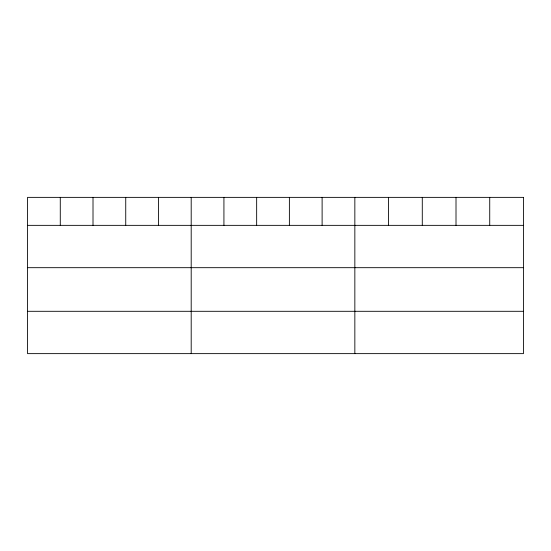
<?xml version="1.0" encoding="UTF-8"?>
<svg xmlns="http://www.w3.org/2000/svg" width="551" height="551" viewBox="0 0 551 551"><rect width="100%" height="100%" fill="white"/><g stroke="black" fill="none" stroke-linecap="round" stroke-linejoin="round"><path stroke-width="0.83" d="M27.55 225.352L523.45 225.352M27.55 267.683L523.45 267.683M27.55 311.301L523.45 311.301M489.729 197.368L489.729 225.352M456.008 197.368L456.008 225.352M422.286 197.368L422.286 225.352M388.565 197.368L388.565 225.352M354.844 197.368L354.844 353.632M322.115 197.368L322.115 225.352M289.385 197.368L289.385 225.352M256.656 197.368L256.656 225.352M223.926 197.368L223.926 225.352M191.197 197.368L191.197 353.632M158.468 197.368L158.468 225.352M125.738 197.368L125.738 225.352M93.009 197.368L93.009 225.352M60.279 197.368L60.279 225.352M523.45 197.368L27.55 197.368L27.55 353.632L523.45 353.632L523.45 197.368"/></g></svg>
